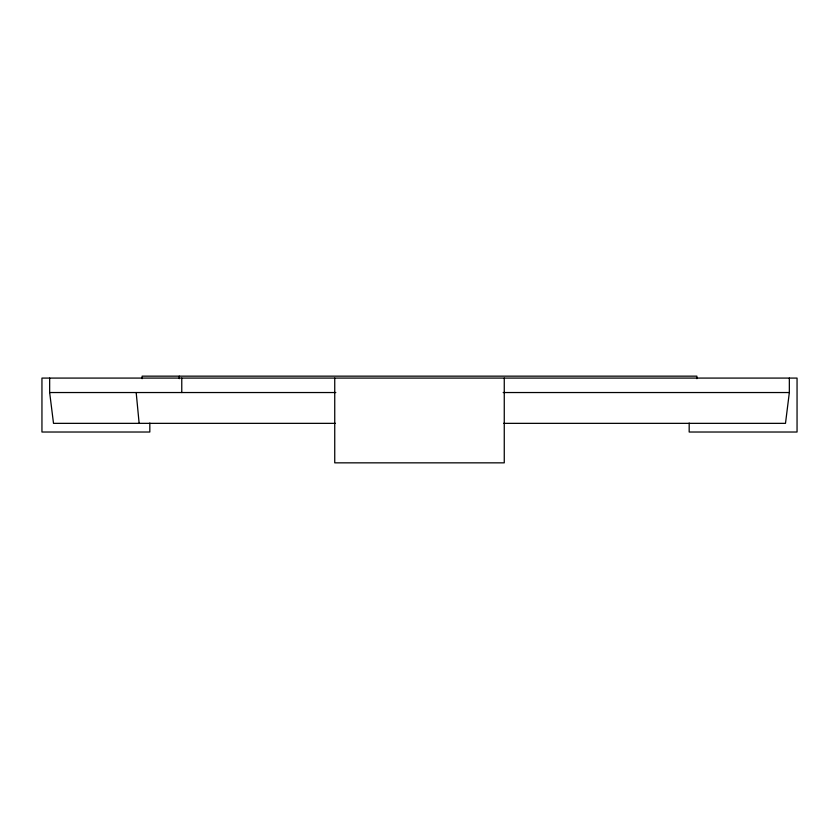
<?xml version="1.0" encoding="UTF-8"?>
<svg xmlns="http://www.w3.org/2000/svg" width="839" height="839" viewBox="0 0 839 839"><rect width="100%" height="100%" fill="white"/><g stroke="black" fill="none" stroke-linecap="round" stroke-linejoin="round"><path stroke-width="1.26" d="M789.342 378.085L789.342 392.537L785.493 423.349L503.536 423.349M49.658 378.085L49.658 392.537L335.82 392.537M503.18 392.537L789.342 392.537M335.464 423.349L53.507 423.349L49.658 392.537M136.18 392.537L139.138 423.349M696.884 378.683L696.884 376.155L142.116 376.155L142.116 378.683M689.176 423.034L689.176 432.022L797.05 432.022L797.05 378.085L41.95 378.085L41.95 432.022L149.824 432.022L149.824 423.034M504.26 378.085L504.26 462.845L334.74 462.845L334.74 378.085M181.769 378.085L181.769 392.537M179.284 376.155L179.284 378.683"/></g></svg>
